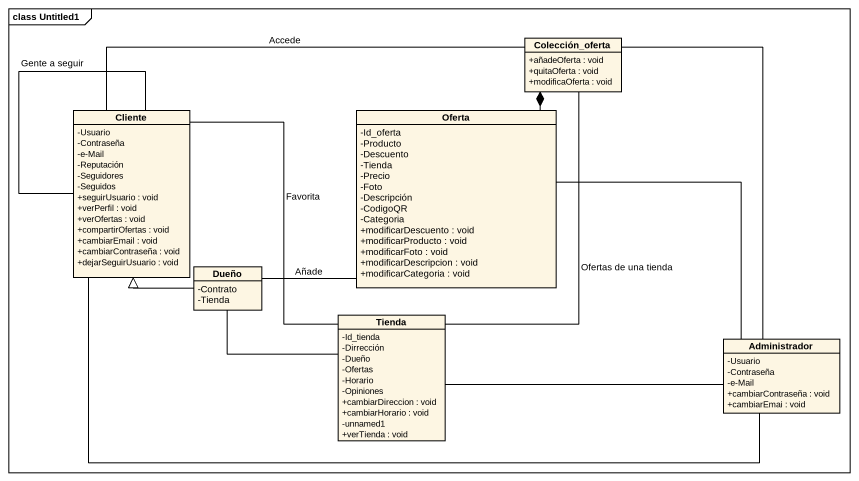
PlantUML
@startuml
mainframe class Untitled1
hide circle
hide empty members
skinparam classAttributeIconSize 0
class Colección_oferta {
  +añadeOferta : void
  +quitaOferta : void
  +modificaOferta : void
}
class Cliente {
  -Usuario
  -Contraseña
  -e-Mail
  -Reputación
  -Seguidores
  -Seguidos
  +seguirUsuario : void
  +verPerfil : void
  +verOfertas : void
  +compartirOfertas : void
  +cambiarEmail : void
  +cambiarContraseña : void
  +dejarSeguirUsuario : void
}
class Oferta {
  -Id_oferta
  -Producto
  -Descuento
  -Tienda
  -Precio
  -Foto
  -Descripción
  -CodigoQR
  -Categoria
  +modificarDescuento : void
  +modificarProducto : void
  +modificarFoto : void
  +modificarDescripcion : void
  +modificarCategoria : void
}
class Dueño {
  -Contrato
  -Tienda
}
class Tienda {
  -Id_tienda
  -Dirrección
  -Dueño
  -Ofertas
  -Horario
  -Opiniones
  +cambiarDireccion : void
  +cambiarHorario : void
  -unnamed1
  +verTienda : void
}
class Administrador {
  -Usuario
  -Contraseña
  -e-Mail
  +cambiarContraseña : void
  +cambiarEmai : void
}
Colección_oferta *-- Oferta
Cliente -right- Colección_oferta : Accede
Cliente -- Cliente : Gente a seguir
Cliente -- Tienda : Favorita
Dueño -up-|> Cliente
Dueño -right- Oferta : Añade
Dueño -right- Tienda
Tienda -up- Colección_oferta : Ofertas de una tienda
Administrador -up- Colección_oferta
Administrador -left- Cliente
Administrador -left- Oferta
Administrador -left- Tienda
@enduml
